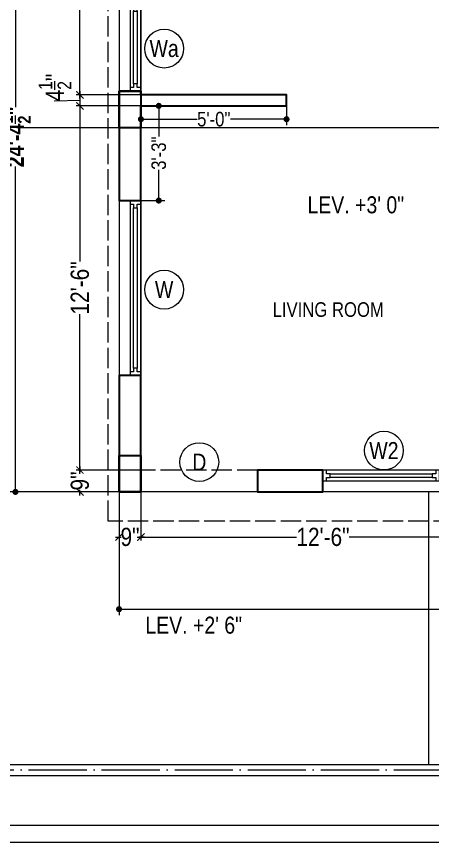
# Model space of a CAD drawing. Header units: millimetres. Extents: x 56222 to 152663, y -171621 to -121287.
# Drawn here: x 147960.4 to 148131.7, y -171229.2 to -170889.1 of the extents above; entities that cross this region are included whole.
import ezdxf

# ---------------------------------------------------------------- set-up
doc = ezdxf.new("R2010")
doc.units = ezdxf.units.MM
doc.header["$MEASUREMENT"] = 0
doc.header["$PDMODE"] = 35
doc.linetypes.add('ACAD_ISO02W100', pattern=[15, 12, -3])
doc.linetypes.add('ACAD_ISO04W100', pattern=[30, 24, -3, 0, -3])
doc.layers.get('Defpoints').update_dxf_attribs({"color": 220})
for name, color, linetype, lineweight in [('COLUMN', 1, 'Continuous', 30), ('ELEVATION ( SPIRAL STAIR )', 250, 'Continuous', 9), ('GROUND FLOOR', 7, 'Continuous', 9), ('GROUND FLOOR  ( DIM )', 7, 'Continuous', 9), ('GROUND FLOOR  ( PLINE )', 251, 'Continuous', 30), ('GROUND FLOOR ( DW_RAIL )', 7, 'Continuous', 9), ('X_SHEET', 7, 'Continuous', 9)]:
    doc.layers.add(name, color=color, linetype=linetype, lineweight=lineweight)
doc.layers.add('GROUND FLOOR  ( Text )', color=251, linetype='Continuous')
doc.styles.add('Cn BT~6', font='swissc.ttf', dxfattribs={"height": 6})
doc.styles.add("Cn_BT_0'-0", font='swissc.ttf')
doc.styles.add('Cn_BT_7', font='swissc.ttf', dxfattribs={"height": 7})
doc.styles.add('Cn_BT_7½', font='swissc.ttf', dxfattribs={"height": 7.5})
doc.dimstyles.new('Cn BT~6', dxfattribs={"dimtxt": 0.18, "dimasz": 2.5, "dimexe": 2.5, "dimexo": 0, "dimgap": 0.09, "dimtad": 0, "dimdec": 3, "dimzin": 3, "dimdsep": 46, "dimlunit": 4, "dimtxsty": 'Cn BT~6', "dimblk": 'DOT', "dimcen": 0.09, "dimdle": 2, "dimclrd": 250, "dimclre": 250, "dimclrt": 5, "dimadec": 0, "dimazin": 0, "dimtfac": 0.75, "dimtdec": 3, "dimtofl": 0, "dimtmove": 0, "dimatfit": 3, "dimfxl": 1, "dimtolj": 1, "dimtzin": 0, "dimlwd": 15, "dimlwe": 15, "dimarcsym": 0})
doc.dimstyles.new('Cn_BT_7½', dxfattribs={"dimtxt": 9, "dimasz": 3, "dimexe": 1.5, "dimexo": 0, "dimgap": 0.09, "dimtad": 0, "dimdec": 3, "dimzin": 3, "dimdsep": 46, "dimlunit": 4, "dimtxsty": 'Cn_BT_7½', "dimblk": 'ARCHTICK', "dimcen": 0.09, "dimdle": 1.5, "dimclrd": 251, "dimclre": 251, "dimclrt": 14, "dimadec": 0, "dimazin": 0, "dimtfac": 0.75, "dimtdec": 3, "dimtofl": 0, "dimtmove": 0, "dimatfit": 3, "dimfxl": 0, "dimtolj": 1, "dimtzin": 0, "dimlwd": 15, "dimlwe": 15, "dimarcsym": 0})

# ---------------------------------------------------------------- blocks, each defined once
blk = doc.blocks.new('_ArchTick')
at = {"color": 0, "linetype": 'ByBlock', "const_width": 0.15}
blk.add_lwpolyline([(-0.5, -0.5), (0.5, 0.5)], dxfattribs=at)
blk = doc.blocks.new('*D87')
at = {"layer": 'Defpoints', "color": 0, "transparency": 16777216}
for p in [(148011.62, -170801.36), (147986.47, -170921.36), (148011.62, -170921.36)]:
    blk.add_point(p, dxfattribs=at)
at = {"layer": 'GROUND FLOOR  ( DIM )', "color": 251, "lineweight": 15, "transparency": 16777216}
for p, q in [((148011.62, -170801.36), (147984.97, -170801.36)), ((147986.47, -170799.86), (147986.47, -170850.5)), ((147986.47, -170922.86), (147986.47, -170872.22)), ((148011.62, -170921.36), (147984.97, -170921.36))]:
    blk.add_line(p, q, dxfattribs=at)
at = {"layer": 'GROUND FLOOR  ( DIM )', "color": 251, "lineweight": 15, "transparency": 16777216, "xscale": 3, "yscale": 3, "zscale": 3}
for p, rotation in [((147986.47, -170801.36), 90), ((147986.47, -170921.36), 270)]:
    blk.add_blockref('_ArchTick', p, dxfattribs=dict(at, rotation=rotation))
at = {"layer": 'GROUND FLOOR  ( DIM )', "color": 14, "transparency": 16777216, "insert": (147986.47, -170861.36), "char_height": 7.5, "attachment_point": 5, "rotation": 90, "style": 'Cn_BT_7½'}
blk.add_mtext('\\A1;10\'-0"', dxfattribs=at)
blk = doc.blocks.new('*D88')
at = {"layer": 'Defpoints', "color": 0, "transparency": 16777216}
for p in [(148011.62, -170921.36), (147986.47, -170925.86), (148011.62, -170925.86)]:
    blk.add_point(p, dxfattribs=at)
at = {"layer": 'GROUND FLOOR  ( DIM )', "color": 251, "lineweight": 15, "transparency": 16777216}
for p, q in [((148011.62, -170921.36), (147984.97, -170921.36)), ((147986.47, -170919.86), (147986.47, -170927.36)), ((147986.47, -170923.61), (147976.18, -170923.87)), ((147976.18, -170923.87), (147976.18, -170923.69)), ((148011.62, -170925.86), (147984.97, -170925.86))]:
    blk.add_line(p, q, dxfattribs=at)
at = {"layer": 'GROUND FLOOR  ( DIM )', "color": 251, "lineweight": 15, "transparency": 16777216, "xscale": 3, "yscale": 3, "zscale": 3}
for p, rotation in [((147986.47, -170921.36), 90), ((147986.47, -170925.86), 270)]:
    blk.add_blockref('_ArchTick', p, dxfattribs=dict(at, rotation=rotation))
at = {"layer": 'GROUND FLOOR  ( DIM )', "color": 14, "transparency": 16777216, "insert": (147976.18, -170918.32), "char_height": 7.5, "attachment_point": 5, "rotation": 90, "style": 'Cn_BT_7½'}
blk.add_mtext('\\A1;4{\\H0.750000x;\\S1/2;}"', dxfattribs=at)
blk = doc.blocks.new('*D89')
at = {"layer": 'Defpoints', "color": 0, "transparency": 16777216}
for p in [(148011.62, -170925.86), (147986.47, -171075.86), (148011.62, -171075.86)]:
    blk.add_point(p, dxfattribs=at)
at = {"layer": 'GROUND FLOOR  ( DIM )', "color": 251, "lineweight": 15, "transparency": 16777216}
for p, q in [((147986.47, -170924.36), (147986.47, -170990)), ((148011.62, -170925.86), (147984.97, -170925.86)), ((147986.47, -171077.36), (147986.47, -171011.72)), ((148011.62, -171075.86), (147984.97, -171075.86))]:
    blk.add_line(p, q, dxfattribs=at)
at = {"layer": 'GROUND FLOOR  ( DIM )', "color": 251, "lineweight": 15, "transparency": 16777216, "xscale": 3, "yscale": 3, "zscale": 3}
for p, rotation in [((147986.47, -170925.86), 90), ((147986.47, -171075.86), 270)]:
    blk.add_blockref('_ArchTick', p, dxfattribs=dict(at, rotation=rotation))
at = {"layer": 'GROUND FLOOR  ( DIM )', "color": 14, "transparency": 16777216, "insert": (147986.47, -171000.86), "char_height": 7.5, "attachment_point": 5, "rotation": 90, "style": 'Cn_BT_7½'}
blk.add_mtext('\\A1;12\'-6"', dxfattribs=at)
blk = doc.blocks.new('*D90')
at = {"layer": 'Defpoints', "color": 0, "transparency": 16777216}
for p in [(148011.62, -171075.86), (147986.47, -171084.86), (148002.62, -171084.86)]:
    blk.add_point(p, dxfattribs=at)
at = {"layer": 'GROUND FLOOR  ( DIM )', "color": 251, "lineweight": 15, "transparency": 16777216}
for p, q in [((147986.47, -171074.36), (147986.47, -171076.7)), ((148011.62, -171075.86), (147984.97, -171075.86)), ((147986.47, -171086.36), (147986.47, -171084.01)), ((148002.62, -171084.86), (147984.97, -171084.86))]:
    blk.add_line(p, q, dxfattribs=at)
at = {"layer": 'GROUND FLOOR  ( DIM )', "color": 251, "lineweight": 15, "transparency": 16777216, "xscale": 3, "yscale": 3, "zscale": 3}
for p, rotation in [((147986.47, -171075.86), 90), ((147986.47, -171084.86), 270)]:
    blk.add_blockref('_ArchTick', p, dxfattribs=dict(at, rotation=rotation))
at = {"layer": 'GROUND FLOOR  ( DIM )', "color": 14, "transparency": 16777216, "insert": (147986.47, -171080.36), "char_height": 7.5, "attachment_point": 5, "rotation": 90, "style": 'Cn_BT_7½'}
blk.add_mtext('\\A1;9"', dxfattribs=at)
blk = doc.blocks.new('*D91')
at = {"layer": 'Defpoints', "color": 0, "transparency": 16777216}
for p in [(148002.62, -171084.86), (148011.62, -171084.86), (148011.62, -171103.43)]:
    blk.add_point(p, dxfattribs=at)
at = {"layer": 'GROUND FLOOR  ( DIM )', "color": 251, "lineweight": 15, "transparency": 16777216}
for p, q in [((148002.62, -171084.86), (148002.62, -171104.93)), ((148011.62, -171084.86), (148011.62, -171104.93)), ((148001.12, -171103.43), (148003.47, -171103.43)), ((148013.12, -171103.43), (148010.78, -171103.43))]:
    blk.add_line(p, q, dxfattribs=at)
at = {"layer": 'GROUND FLOOR  ( DIM )', "color": 251, "lineweight": 15, "transparency": 16777216, "xscale": 3, "yscale": 3, "zscale": 3, "rotation": 180}
blk.add_blockref('_ArchTick', (148002.62, -171103.43), dxfattribs=at)
at = {"layer": 'GROUND FLOOR  ( DIM )', "color": 251, "lineweight": 15, "transparency": 16777216, "xscale": 3, "yscale": 3, "zscale": 3}
blk.add_blockref('_ArchTick', (148011.62, -171103.43), dxfattribs=at)
at = {"layer": 'GROUND FLOOR  ( DIM )', "color": 14, "transparency": 16777216, "insert": (148007.12, -171103.43), "char_height": 7.5, "attachment_point": 5, "style": 'Cn_BT_7½'}
blk.add_mtext('\\A1;9"', dxfattribs=at)
blk = doc.blocks.new('*D92')
at = {"layer": 'Defpoints', "color": 0, "transparency": 16777216}
for p in [(148011.62, -171084.86), (148161.62, -171084.86), (148161.62, -171103.43)]:
    blk.add_point(p, dxfattribs=at)
at = {"layer": 'GROUND FLOOR  ( DIM )', "color": 251, "lineweight": 15, "transparency": 16777216}
for p, q in [((148011.62, -171084.86), (148011.62, -171104.93)), ((148161.62, -171084.86), (148161.62, -171104.93)), ((148010.12, -171103.43), (148075.76, -171103.43)), ((148163.12, -171103.43), (148097.48, -171103.43))]:
    blk.add_line(p, q, dxfattribs=at)
at = {"layer": 'GROUND FLOOR  ( DIM )', "color": 251, "lineweight": 15, "transparency": 16777216, "xscale": 3, "yscale": 3, "zscale": 3, "rotation": 180}
blk.add_blockref('_ArchTick', (148011.62, -171103.43), dxfattribs=at)
at = {"layer": 'GROUND FLOOR  ( DIM )', "color": 251, "lineweight": 15, "transparency": 16777216, "xscale": 3, "yscale": 3, "zscale": 3}
blk.add_blockref('_ArchTick', (148161.62, -171103.43), dxfattribs=at)
at = {"layer": 'GROUND FLOOR  ( DIM )', "color": 14, "transparency": 16777216, "insert": (148086.62, -171103.43), "char_height": 7.5, "attachment_point": 5, "style": 'Cn_BT_7½'}
blk.add_mtext('\\A1;12\'-6"', dxfattribs=at)
blk = doc.blocks.new('_Dot')
at = {"color": 0, "linetype": 'ByBlock', "lineweight": -2}
blk.add_line((-0.5, 0), (-1, 0), dxfattribs=at)
at = {"color": 0, "linetype": 'ByBlock', "const_width": 0.5}
blk.add_lwpolyline([(-0.25, 0, 1), (0.25, 0, 1)], format="xyb", close=True, dxfattribs=at)
blk = doc.blocks.new('*D105')
at = {"layer": 'Defpoints', "color": 0, "transparency": 16777216}
for p in [(148011.62, -170925.86), (148011.62, -170964.86), (148018.97, -170964.86)]:
    blk.add_point(p, dxfattribs=at)
at = {"layer": 'GROUND FLOOR  ( DIM )', "color": 250, "lineweight": 15, "transparency": 16777216}
for p, q in [((148011.62, -170925.86), (148021.47, -170925.86)), ((148018.97, -170928.36), (148018.97, -170938.5)), ((148018.97, -170962.36), (148018.97, -170952.22)), ((148011.62, -170964.86), (148021.47, -170964.86))]:
    blk.add_line(p, q, dxfattribs=at)
at = {"layer": 'GROUND FLOOR  ( DIM )', "color": 250, "lineweight": 15, "transparency": 16777216, "xscale": 2.5, "yscale": 2.5, "zscale": 2.5}
for p, rotation in [((148018.97, -170925.86), 90), ((148018.97, -170964.86), 270)]:
    blk.add_blockref('_Dot', p, dxfattribs=dict(at, rotation=rotation))
at = {"layer": 'GROUND FLOOR  ( DIM )', "color": 5, "transparency": 16777216, "insert": (148018.97, -170945.36), "char_height": 6, "attachment_point": 5, "rotation": 90, "style": 'Cn BT~6'}
blk.add_mtext('\\A1;3\'-3"', dxfattribs=at)
blk = doc.blocks.new('*D115')
at = {"layer": 'Defpoints', "color": 0, "transparency": 16777216}
for p in [(148011.62, -170925.86), (148071.62, -170925.86), (148071.62, -170931.37)]:
    blk.add_point(p, dxfattribs=at)
at = {"layer": 'GROUND FLOOR  ( DIM )', "color": 250, "lineweight": 15, "transparency": 16777216}
for p, q in [((148011.62, -170925.86), (148011.62, -170933.87)), ((148071.62, -170925.86), (148071.62, -170933.87)), ((148014.12, -170931.37), (148034.78, -170931.37)), ((148069.12, -170931.37), (148048.47, -170931.37))]:
    blk.add_line(p, q, dxfattribs=at)
at = {"layer": 'GROUND FLOOR  ( DIM )', "color": 250, "lineweight": 15, "transparency": 16777216, "xscale": 2.5, "yscale": 2.5, "zscale": 2.5, "rotation": 180}
blk.add_blockref('_Dot', (148011.62, -170931.37), dxfattribs=at)
at = {"layer": 'GROUND FLOOR  ( DIM )', "color": 250, "lineweight": 15, "transparency": 16777216, "xscale": 2.5, "yscale": 2.5, "zscale": 2.5}
blk.add_blockref('_Dot', (148071.62, -170931.37), dxfattribs=at)
at = {"layer": 'GROUND FLOOR  ( DIM )', "color": 5, "transparency": 16777216, "insert": (148041.62, -170931.37), "char_height": 6, "attachment_point": 5, "style": 'Cn BT~6'}
blk.add_mtext('\\A1;5\'-0"', dxfattribs=at)
blk = doc.blocks.new('*D119')
at = {"layer": 'Defpoints', "color": 0, "transparency": 16777216}
for p in [(148002.62, -170792.36), (147959.91, -171084.86), (148002.62, -171084.86)]:
    blk.add_point(p, dxfattribs=at)
at = {"layer": 'GROUND FLOOR  ( DIM )', "color": 250, "lineweight": 15, "transparency": 16777216}
for p, q in [((148002.62, -170792.36), (147957.41, -170792.36)), ((147959.91, -170794.86), (147959.91, -170926.43)), ((147959.91, -171082.36), (147959.91, -170950.78)), ((148002.62, -171084.86), (147957.41, -171084.86))]:
    blk.add_line(p, q, dxfattribs=at)
at = {"layer": 'GROUND FLOOR  ( DIM )', "color": 250, "lineweight": 15, "transparency": 16777216, "xscale": 2.5, "yscale": 2.5, "zscale": 2.5}
for p, rotation in [((147959.91, -170792.36), 90), ((147959.91, -171084.86), 270)]:
    blk.add_blockref('_Dot', p, dxfattribs=dict(at, rotation=rotation))
at = {"layer": 'GROUND FLOOR  ( DIM )', "color": 5, "transparency": 16777216, "insert": (147959.91, -170938.61), "char_height": 7, "attachment_point": 5, "rotation": 90, "style": "Cn_BT_0'-0"}
blk.add_mtext('\\A1;{\\fSwis721 Cn BT|b1|i0|c0|p34;24\'-4{\\H0.750000x;\\S1/2;}"}', dxfattribs=at)
blk = doc.blocks.new('*D120')
at = {"layer": 'Defpoints', "color": 0, "transparency": 16777216}
for p in [(148002.62, -171084.86), (148403.12, -171084.86), (148403.12, -171133.15)]:
    blk.add_point(p, dxfattribs=at)
at = {"layer": 'GROUND FLOOR  ( DIM )', "color": 250, "lineweight": 15, "transparency": 16777216}
for p, q in [((148002.62, -171084.86), (148002.62, -171135.65)), ((148403.12, -171084.86), (148403.12, -171135.65)), ((148005.12, -171133.15), (148190.69, -171133.15)), ((148400.62, -171133.15), (148215.06, -171133.15))]:
    blk.add_line(p, q, dxfattribs=at)
at = {"layer": 'GROUND FLOOR  ( DIM )', "color": 250, "lineweight": 15, "transparency": 16777216, "xscale": 2.5, "yscale": 2.5, "zscale": 2.5, "rotation": 180}
blk.add_blockref('_Dot', (148002.62, -171133.15), dxfattribs=at)
at = {"layer": 'GROUND FLOOR  ( DIM )', "color": 250, "lineweight": 15, "transparency": 16777216, "xscale": 2.5, "yscale": 2.5, "zscale": 2.5}
blk.add_blockref('_Dot', (148403.12, -171133.15), dxfattribs=at)
at = {"layer": 'GROUND FLOOR  ( DIM )', "color": 5, "transparency": 16777216, "insert": (148202.87, -171133.15), "char_height": 7, "attachment_point": 5, "style": "Cn_BT_0'-0"}
blk.add_mtext('\\A1;{\\fSwis721 Cn BT|b1|i0|c0|p34;33\'-4{\\H0.750000x;\\S1/2;}"}', dxfattribs=at)

msp = doc.modelspace()

# ---------------------------------------------------------------- linework, layer by layer
at = {"layer": 'COLUMN'}
for points in [[(148002.6236, -170919.8561), (148011.6236, -170919.8561), (148011.6236, -170934.8561), (148002.6236, -170934.8561)], [(148002.6236, -171069.8561), (148011.6236, -171069.8561), (148011.6236, -171084.8561), (148002.6236, -171084.8561)]]:
    msp.add_lwpolyline(points, close=True, dxfattribs=at)
at = {"layer": 'ELEVATION ( SPIRAL STAIR )', "color": 5}
msp.add_line((148161.6236, -170934.8561), (147960.5034, -170934.8561), dxfattribs=at)
at = {"layer": 'GROUND FLOOR'}
for p, q in [((148002.6236, -170792.3561), (148002.6236, -171084.8561)), ((148011.6236, -170801.3561), (148011.6236, -170921.3561)), ((148071.6236, -170921.3561), (148011.6236, -170921.3561)), ((148071.6236, -170921.3561), (148071.6236, -170925.8561)), ((148011.6236, -170925.8561), (148011.6236, -171084.8561)), ((148071.6236, -170925.8561), (148011.6236, -170925.8561)), ((148011.6236, -170964.8561), (148002.6236, -170964.8561)), ((148011.6236, -171036.8561), (148002.6236, -171036.8561)), ((148161.6236, -171075.8561), (148059.6236, -171075.8561)), ((148059.6236, -171075.8561), (148059.6236, -171084.8561)), ((148086.6236, -171084.8561), (148086.6236, -171075.8561)), ((148403.1236, -171084.8561), (148002.6236, -171084.8561)), ((148130.1236, -171084.8561), (148130.1236, -171197.1061)), ((147907.3736, -171197.1061), (148403.1236, -171197.1061)), ((147902.8736, -171201.6061), (148403.1236, -171201.6061))]:
    msp.add_line(p, q, dxfattribs=at)
at = {"layer": 'GROUND FLOOR', "linetype": 'ACAD_ISO02W100', "ltscale": 0.7}
msp.add_line((148059.6236, -171075.8561), (148011.6236, -171075.8561), dxfattribs=at)
at = {"layer": 'GROUND FLOOR', "color": 1, "linetype": 'ACAD_ISO04W100'}
msp.add_lwpolyline([(148403.1236, -170736.8561), (147905.1236, -170736.8561), (147905.1236, -171199.3561), (148403.1236, -171199.3561)], dxfattribs=at)
at = {"layer": 'GROUND FLOOR', "color": 1, "linetype": 'ACAD_ISO02W100', "ltscale": 0.7}
msp.add_lwpolyline([(148161.6236, -171084.8561), (148161.6236, -171096.8561), (147998.1236, -171096.8561), (147998.1236, -170768.3561), (148002.6236, -170768.3561)], dxfattribs=at)
at = {"layer": 'GROUND FLOOR  ( DIM )', "color": 5}
for centre in [(148021.1778, -170902.2855), (148021.1778, -171001.5535), (148111.7292, -171067.8343), (148035.6703, -171072.581)]:
    msp.add_circle(centre, 8, dxfattribs=at)
at = {"layer": 'GROUND FLOOR  ( PLINE )'}
for points in [[(148011.6236, -170925.8561), (148071.6236, -170925.8561), (148071.6236, -170921.3561), (148011.6236, -170921.3561), (148011.6236, -170919.8561), (148002.6236, -170919.8561), (148002.6236, -170964.8561), (148011.6236, -170964.8561)], [(148011.6236, -171036.8561), (148002.6236, -171036.8561), (148002.6236, -171084.8561), (148011.6236, -171084.8561)], [(148086.6236, -171075.8561), (148059.6236, -171075.8561), (148059.6236, -171084.8561), (148086.6236, -171084.8561)]]:
    msp.add_lwpolyline(points, close=True, dxfattribs=at)
at = {"layer": 'GROUND FLOOR ( DW_RAIL )'}
for points in [[(148011.6236, -170919.8561), (148011.6236, -170918.3561), (148010.1236, -170918.3561), (148010.1236, -170916.8561), (148008.6236, -170916.8561), (148008.6236, -170886.8561), (148010.1236, -170886.8561), (148010.1236, -170885.3561), (148011.6236, -170885.3561), (148011.6236, -170883.8561), (148007.1236, -170883.8561), (148007.1236, -170885.3561), (148008.6236, -170885.3561), (148008.6236, -170886.8561), (148010.1236, -170886.8561), (148010.1236, -170916.8561), (148008.6236, -170916.8561), (148008.6236, -170918.3561), (148007.1236, -170918.3561), (148007.1236, -170919.8561), (148011.6236, -170919.8561), (148011.6236, -170883.8561), (148007.1236, -170883.8561), (148007.1236, -170919.8561)], [(148011.6236, -171036.8561), (148011.6236, -171035.3561), (148010.1236, -171035.3561), (148010.1236, -171033.8561), (148008.6236, -171033.8561), (148008.6236, -170967.8561), (148010.1236, -170967.8561), (148010.1236, -170966.3561), (148011.6236, -170966.3561), (148011.6236, -170964.8561), (148007.1236, -170964.8561), (148007.1236, -170966.3561), (148008.6236, -170966.3561), (148008.6236, -170967.8561), (148010.1236, -170967.8561), (148010.1236, -171033.8561), (148008.6236, -171033.8561), (148008.6236, -171035.3561), (148007.1236, -171035.3561), (148007.1236, -171036.8561), (148011.6236, -171036.8561), (148011.6236, -170964.8561), (148007.1236, -170964.8561), (148007.1236, -171036.8561)], [(148134.6236, -171075.8561), (148133.1236, -171075.8561), (148133.1236, -171077.3561), (148131.6236, -171077.3561), (148131.6236, -171078.8561), (148089.6236, -171078.8561), (148089.6236, -171077.3561), (148088.1236, -171077.3561), (148088.1236, -171075.8561), (148086.6236, -171075.8561), (148086.6236, -171080.3561), (148088.1236, -171080.3561), (148088.1236, -171078.8561), (148089.6236, -171078.8561), (148089.6236, -171077.3561), (148131.6236, -171077.3561), (148131.6236, -171078.8561), (148133.1236, -171078.8561), (148133.1236, -171080.3561), (148134.6236, -171080.3561), (148134.6236, -171075.8561), (148086.6236, -171075.8561), (148086.6236, -171080.3561), (148134.6236, -171080.3561)]]:
    msp.add_lwpolyline(points, close=True, dxfattribs=at)
at = {"layer": 'X_SHEET'}
for points in [[(148618.1853, -171229.24), (147851.0369, -171229.24), (147851.0369, -170694.3072), (148618.1853, -170694.3072)], [(148611.1853, -171222.24), (147858.0369, -171222.24), (147858.0369, -170701.3072), (148611.1853, -170701.3072)]]:
    msp.add_lwpolyline(points, close=True, dxfattribs=at)

# ---------------------------------------------------------------- texts
at = {"layer": 'GROUND FLOOR  ( DIM )', "color": 5, "char_height": 7, "attachment_point": 5, "style": 'Cn_BT_7'}
for s, insert in [('Wa', (148021.1778, -170902.2855)), ('W', (148021.1778, -171001.5535)), ('W2', (148111.7292, -171067.8343)), ('D', (148035.6703, -171072.581))]:
    msp.add_mtext(s, dxfattribs=dict(at, insert=insert))
at = {"layer": 'GROUND FLOOR  ( Text )', "color": 1, "char_height": 7, "attachment_point": 5, "style": "Cn_BT_0'-0"}
for s, insert in [('LEV. +3\' 0"', (148100.1484, -170966.6671)), ('LEV. +2\' 6"', (148033.3669, -171139.7875))]:
    msp.add_mtext(s, dxfattribs=dict(at, insert=insert))
at = {"layer": 'GROUND FLOOR  ( Text )', "insert": (148088.7929, -171009.7983), "char_height": 6, "attachment_point": 5, "style": "Cn_BT_0'-0"}
msp.add_mtext('LIVING ROOM', dxfattribs=at)

# ---------------------------------------------------------------- dimensions: what is measured, and where the dimension line sits
at = {"layer": 'GROUND FLOOR  ( DIM )'}
dim = msp.add_linear_dim(base=(147959.9088, -171084.8561), p1=(148002.6236, -170792.3561), p2=(148002.6236, -171084.8561), angle=90, text='{\\fSwis721 Cn BT|b1|i0|c0|p34;<>}', dimstyle='Cn BT~6', override={"dimtxt": 7, "dimtxsty": "Cn_BT_0'-0"}, dxfattribs=at)
dim.commit()
dim.dimension.update_dxf_attribs({"geometry": '*D119', "text_midpoint": (147959.9088, -170938.6061)})
for base, p1, p2, dimstyle, picture, middle in [((147986.4742, -170921.3561), (148011.6236, -170801.3561), (148011.6236, -170921.3561), 'Cn_BT_7½', '*D87', (147986.4742, -170861.3561)), ((147986.4742, -171075.8561), (148011.6236, -170925.8561), (148011.6236, -171075.8561), 'Cn_BT_7½', '*D89', (147986.4742, -171000.8561)), ((148018.9665, -170964.8561), (148011.6236, -170925.8561), (148011.6236, -170964.8561), 'Cn BT~6', '*D105', (148018.9665, -170945.3561)), ((147986.4742, -171084.8561), (148011.6236, -171075.8561), (148002.6236, -171084.8561), 'Cn_BT_7½', '*D90', (147986.4742, -171080.3561))]:
    dim = msp.add_linear_dim(base=base, p1=p1, p2=p2, angle=90, dimstyle=dimstyle, dxfattribs=at)
    dim.commit()
    dim.dimension.update_dxf_attribs({"geometry": picture, "text_midpoint": middle})
dim = msp.add_linear_dim(base=(147986.4742, -170925.8561), p1=(148011.6236, -170921.3561), p2=(148011.6236, -170925.8561), angle=90, dimstyle='Cn_BT_7½', override={"dimtmove": 1}, dxfattribs=at)
dim.commit()
dim.dimension.update_dxf_attribs({"geometry": '*D88', "text_midpoint": (147976.181, -170923.5964), "dimtype": 160})
for base, p1, p2, dimstyle, picture, middle in [((148071.6236, -170931.3662), (148011.6236, -170925.8561), (148071.6236, -170925.8561), 'Cn BT~6', '*D115', (148041.6236, -170931.3662)), ((148011.6236, -171103.4279), (148002.6236, -171084.8561), (148011.6236, -171084.8561), 'Cn_BT_7½', '*D91', (148007.1236, -171103.4279)), ((148161.6236, -171103.4279), (148011.6236, -171084.8561), (148161.6236, -171084.8561), 'Cn_BT_7½', '*D92', (148086.6236, -171103.4279))]:
    dim = msp.add_linear_dim(base=base, p1=p1, p2=p2, dimstyle=dimstyle, dxfattribs=at)
    dim.commit()
    dim.dimension.update_dxf_attribs({"geometry": picture, "text_midpoint": middle})
dim = msp.add_linear_dim(base=(148403.1236, -171133.1477), p1=(148002.6236, -171084.8561), p2=(148403.1236, -171084.8561), text='{\\fSwis721 Cn BT|b1|i0|c0|p34;<>}', dimstyle='Cn BT~6', override={"dimtxt": 7, "dimtxsty": "Cn_BT_0'-0"}, dxfattribs=at)
dim.commit()
dim.dimension.update_dxf_attribs({"geometry": '*D120', "text_midpoint": (148202.8736, -171133.1477)})

doc.saveas('drawing.dxf')
